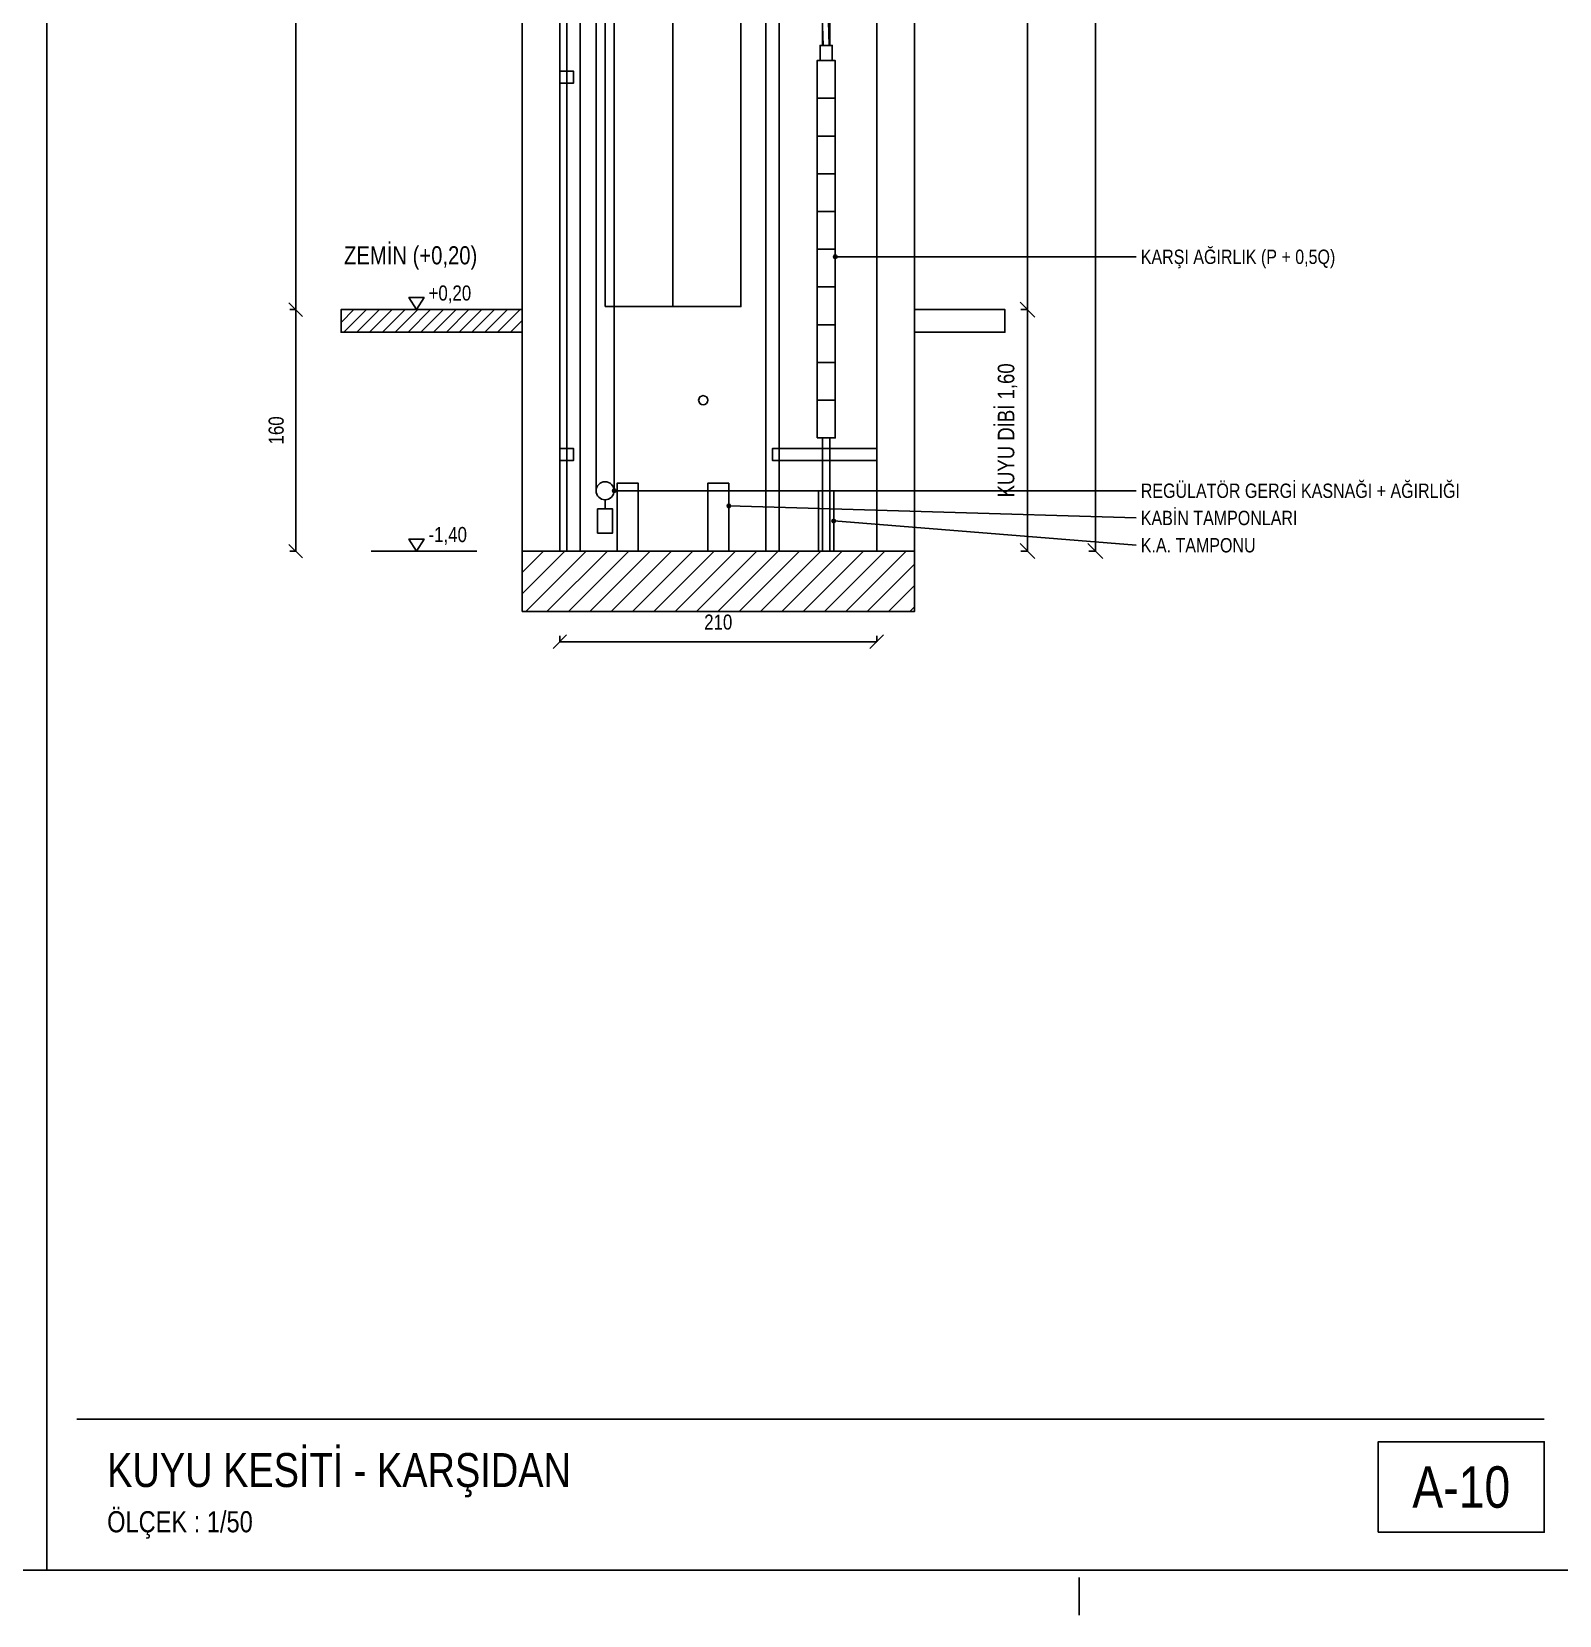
# Model space of a CAD drawing. Header units: centimetres. Extents: x 0 to 12993, y -30 to 2970.
# Drawn here: x 9856 to 10868, y -30 to 1019 of the extents above; entities that cross this region are included whole.
import ezdxf
from ezdxf.enums import TextEntityAlignment as Align

# ---------------------------------------------------------------- set-up
doc = ezdxf.new("R2010")
doc.units = ezdxf.units.CM
doc.linetypes.add('CENTER', pattern=[40, 25, -5, 5, -5])
for name, color, linetype in [('SCOTT-ANTET', 4, 'CONTINUOUS'), ('SCOTT-BASLIK', 5, 'CONTINUOUS'), ('SCOTT-CERCEVE', 7, 'CONTINUOUS'), ('SCOTT-DUVAR', 7, 'CONTINUOUS'), ('SCOTT-EKSEN', 8, 'CENTER'), ('SCOTT-HALAT', 6, 'CONTINUOUS'), ('SCOTT-KA', 30, 'CONTINUOUS'), ('SCOTT-KAPI', 3, 'CONTINUOUS'), ('SCOTT-KOT', 2, 'CONTINUOUS'), ('SCOTT-MOTOR', 6, 'CONTINUOUS'), ('SCOTT-OLCU', 3, 'CONTINUOUS'), ('SCOTT-RAY', 1, 'CONTINUOUS'), ('SCOTT-TARAMA', 8, 'CONTINUOUS'), ('SCOTT-YAZI', 4, 'CONTINUOUS'), ('SCOTT-YUK', 1, 'CONTINUOUS')]:
    doc.layers.add(name, color=color, linetype=linetype)
doc.styles.get("Standard").update_dxf_attribs({"font": 'arial.ttf', "width": 0.8})

msp = doc.modelspace()

# ---------------------------------------------------------------- linework, layer by layer
at = {"layer": 'SCOTT-ANTET'}
msp.add_line((9885.8, 100), (10858.2, 100), dxfattribs=at)
msp.add_lwpolyline([(10748.2, 25), (10858.2, 25), (10858.2, 85), (10748.2, 85)], close=True, dxfattribs=at)
at = {"layer": 'SCOTT-CERCEVE'}
msp.add_line((9865.8, 0), (9865.8, 2970), dxfattribs=at)
for points in [[(0, 0), (12993.2, 0), (12993.2, 2970), (0, 2970)], [(100, 0), (12968.2, 0), (12968.2, 2970), (100, 2970)]]:
    msp.add_lwpolyline(points, close=True, dxfattribs=at)
at = {"layer": 'SCOTT-DUVAR'}
for p, q in [((10180.8, 675), (10180.8, 2085)), ((10205.8, 675), (10205.8, 2085)), ((10415.8, 675), (10415.8, 2085)), ((10440.8, 675), (10440.8, 2085))]:
    msp.add_line(p, q, dxfattribs=at)
for points in [[(10180.8, 820), (10060.8, 820), (10060.8, 835), (10180.8, 835)], [(10440.8, 820), (10500.8, 820), (10500.8, 835), (10440.8, 835)]]:
    msp.add_lwpolyline(points, dxfattribs=at)
msp.add_lwpolyline([(10180.8, 635), (10440.8, 635), (10440.8, 675), (10180.8, 675)], close=True, dxfattribs=at)
at = {"layer": 'SCOTT-EKSEN'}
msp.add_line((10550, -30), (10550, -5), dxfattribs=at)
at = {"layer": 'SCOTT-HALAT'}
for p, q in [((10346.3, 2120), (10380.3, 1010)), ((10350.3, 2120), (10384.3, 1010)), ((10241.8, 715), (10241.8, 1615)), ((10229.8, 715), (10229.8, 1599))]:
    msp.add_line(p, q, dxfattribs=at)
msp.add_lwpolyline([(10378.3, 1000), (10386.3, 1000), (10386.3, 1010), (10378.3, 1010)], close=True, dxfattribs=at)
at = {"layer": 'SCOTT-KA'}
for p, q in [((10376.3, 975), (10388.3, 975)), ((10376.3, 950), (10388.3, 950)), ((10376.3, 925), (10388.3, 925)), ((10376.3, 900), (10388.3, 900)), ((10376.3, 875), (10388.3, 875)), ((10376.3, 850), (10388.3, 850)), ((10376.3, 825), (10388.3, 825)), ((10376.3, 800), (10388.3, 800)), ((10376.3, 775), (10388.3, 775))]:
    msp.add_line(p, q, dxfattribs=at)
msp.add_lwpolyline([(10376.3, 750), (10388.3, 750), (10388.3, 1000), (10376.3, 1000)], close=True, dxfattribs=at)
at = {"layer": 'SCOTT-KAPI'}
msp.add_line((10280.8, 837), (10280.8, 1045), dxfattribs=at)
msp.add_lwpolyline([(10235.8, 837), (10325.8, 837), (10325.8, 1045), (10235.8, 1045)], close=True, dxfattribs=at)
at = {"layer": 'SCOTT-KOT'}
for p, q in [((10080.8, 835), (10150.8, 835)), ((10080.8, 675), (10150.8, 675))]:
    msp.add_line(p, q, dxfattribs=at)
for points in [[(10110.8, 835), (10105.8, 843), (10115.8, 843)], [(10110.8, 675), (10105.8, 683), (10115.8, 683)]]:
    msp.add_lwpolyline(points, close=True, dxfattribs=at)
at = {"layer": 'SCOTT-MOTOR'}
msp.add_line((10235.8, 703), (10235.8, 709), dxfattribs=at)
msp.add_lwpolyline([(10230.8, 687), (10240.8, 687), (10240.8, 703), (10230.8, 703)], close=True, dxfattribs=at)
for centre, radius in [((10300.8, 775), 3), ((10235.8, 715), 6)]:
    msp.add_circle(centre, radius, dxfattribs=at)
at = {"layer": 'SCOTT-OLCU'}
for p, q in [((10560.8, 675), (10560.8, 2085)), ((10515.8, 835), (10515.8, 1635)), ((10030.8, 835), (10030.8, 1285)), ((10035.3, 830.5), (10026.3, 839.5)), ((10035.3, 830.5), (10026.3, 839.5)), ((10520.7, 830.1), (10510.8, 840)), ((10520.7, 830.1), (10510.8, 840)), ((10030.8, 835), (10026.8, 835)), ((10030.8, 835), (10026.8, 835)), ((10030.8, 675), (10030.8, 835)), ((10515.8, 835), (10511.4, 835)), ((10515.8, 835), (10511.4, 835)), ((10515.8, 675), (10515.8, 835)), ((10035.3, 670.5), (10026.3, 679.5)), ((10030.8, 675), (10026.8, 675)), ((10520.7, 670.1), (10510.8, 680)), ((10515.8, 675), (10511.4, 675)), ((10565.7, 670.1), (10555.8, 680)), ((10560.8, 675), (10556.4, 675)), ((10201.3, 610.5), (10210.3, 619.5)), ((10205.8, 615), (10205.8, 619)), ((10411.3, 610.5), (10420.3, 619.5)), ((10415.8, 615), (10415.8, 619)), ((10205.8, 615), (10415.8, 615))]:
    msp.add_line(p, q, dxfattribs=at)
at = {"layer": 'SCOTT-RAY'}
for p, q in [((10210.4, 675), (10210.4, 2085)), ((10219.3, 675), (10219.3, 2085)), ((10342.3, 675), (10342.3, 2085)), ((10351.2, 675), (10351.2, 2085)), ((10379.8, 1010), (10379.8, 2085)), ((10384.8, 1010), (10384.8, 2085)), ((10379.8, 675), (10379.8, 750)), ((10384.8, 675), (10384.8, 750))]:
    msp.add_line(p, q, dxfattribs=at)
for points in [[(10205.8, 985), (10214.8, 985), (10214.8, 993), (10205.8, 993)], [(10205.8, 735), (10214.8, 735), (10214.8, 743), (10205.8, 743)], [(10415.8, 735), (10346.8, 735), (10346.8, 743), (10415.8, 743)]]:
    msp.add_lwpolyline(points, dxfattribs=at)
at = {"layer": 'SCOTT-TARAMA'}
for p, q in [((10060.8, 826.5), (10069.3, 835)), ((10062.7, 820), (10077.7, 835)), ((10071.2, 820), (10086.2, 835)), ((10079.7, 820), (10094.7, 835)), ((10088.2, 820), (10103.2, 835)), ((10096.7, 820), (10111.7, 835)), ((10105.2, 820), (10120.2, 835)), ((10113.7, 820), (10128.7, 835)), ((10122.1, 820), (10137.1, 835)), ((10130.6, 820), (10145.6, 835)), ((10139.1, 820), (10154.1, 835)), ((10147.6, 820), (10162.6, 835)), ((10156.1, 820), (10171.1, 835)), ((10164.6, 820), (10179.6, 835)), ((10173.1, 820), (10180.8, 827.7)), ((10180.8, 660.9), (10194.9, 675)), ((10180.8, 646.7), (10209.1, 675)), ((10183.2, 635), (10223.2, 675)), ((10197.3, 635), (10237.3, 675)), ((10211.5, 635), (10251.5, 675)), ((10225.6, 635), (10265.6, 675)), ((10239.8, 635), (10279.8, 675)), ((10253.9, 635), (10293.9, 675)), ((10268.1, 635), (10308.1, 675)), ((10282.2, 635), (10322.2, 675)), ((10296.3, 635), (10336.3, 675)), ((10310.5, 635), (10350.5, 675)), ((10324.6, 635), (10364.6, 675)), ((10338.8, 635), (10378.8, 675)), ((10352.9, 635), (10392.9, 675)), ((10367, 635), (10407, 675)), ((10381.2, 635), (10421.2, 675)), ((10395.3, 635), (10435.3, 675)), ((10409.5, 635), (10440.8, 666.3)), ((10423.6, 635), (10440.8, 652.2)), ((10437.8, 635), (10440.8, 638))]:
    msp.add_line(p, q, dxfattribs=at)
at = {"layer": 'SCOTT-YAZI'}
for p, q in [((10388.3, 870), (10587.8, 870)), ((10241.8, 715), (10587.8, 715)), ((10317.8, 705), (10587.8, 697)), ((10387.3, 695), (10587.8, 678.9))]:
    msp.add_line(p, q, dxfattribs=at)
for centre in [(10388.3, 870), (10241.8, 715), (10317.8, 705), (10387.3, 695)]:
    msp.add_circle(centre, 1.2, dxfattribs=at)
at = {"layer": 'SCOTT-YUK'}
for points in [[(10243.8, 675), (10243.8, 720), (10257.8, 720), (10257.8, 675)], [(10303.8, 675), (10303.8, 720), (10317.8, 720), (10317.8, 675)], [(10377.3, 675), (10377.3, 715), (10387.3, 715), (10387.3, 675)]]:
    msp.add_lwpolyline(points, dxfattribs=at)

# ---------------------------------------------------------------- texts
at = {"layer": 'SCOTT-ANTET', "width": 0.8}
msp.add_text('A-10', height=27.5, dxfattribs=at).set_placement((10803.2, 55), align=Align.MIDDLE_CENTER)
msp.add_text('ÖLÇEK : 1/50', height=14, dxfattribs=at).set_placement((9905.8, 25))
at = {"layer": 'SCOTT-BASLIK', "width": 0.8}
for s, height, p in [('ZEMİN (+0,20)', 12, (10062.8, 865)), ('KUYU KESİTİ - KARŞIDAN', 22.5, (9905.8, 55))]:
    msp.add_text(s, height=height, dxfattribs=at).set_placement(p)
at = {"layer": 'SCOTT-KOT', "width": 0.8}
for s, p in [('+0,20', (10118.8, 838)), ('-1,40', (10118.8, 678))]:
    msp.add_text(s, height=10, dxfattribs=at).set_placement(p, align=Align.BOTTOM_LEFT)
at = {"layer": 'SCOTT-OLCU', "width": 0.8}
for s, height, p in [('KUYU DİBİ 1,60', 11, (10510.3, 755)), ('160', 10, (10025.8, 755))]:
    msp.add_text(s, height=height, rotation=90, dxfattribs=at).set_placement(p, align=Align.BOTTOM_CENTER)
msp.add_text('210', height=10, dxfattribs=at).set_placement((10310.8, 620), align=Align.BOTTOM_CENTER)
at = {"layer": 'SCOTT-YAZI', "width": 0.8}
for s, p in [('KARŞI AĞIRLIK (P + 0,5Q)', (10590.8, 870)), ('REGÜLATÖR GERGİ KASNAĞI + AĞIRLIĞI', (10590.8, 715)), ('KABİN TAMPONLARI', (10590.8, 697)), ('K.A. TAMPONU', (10590.8, 678.9))]:
    msp.add_text(s, height=9.5, dxfattribs=at).set_placement(p, align=Align.MIDDLE_LEFT)

doc.saveas('drawing.dxf')
